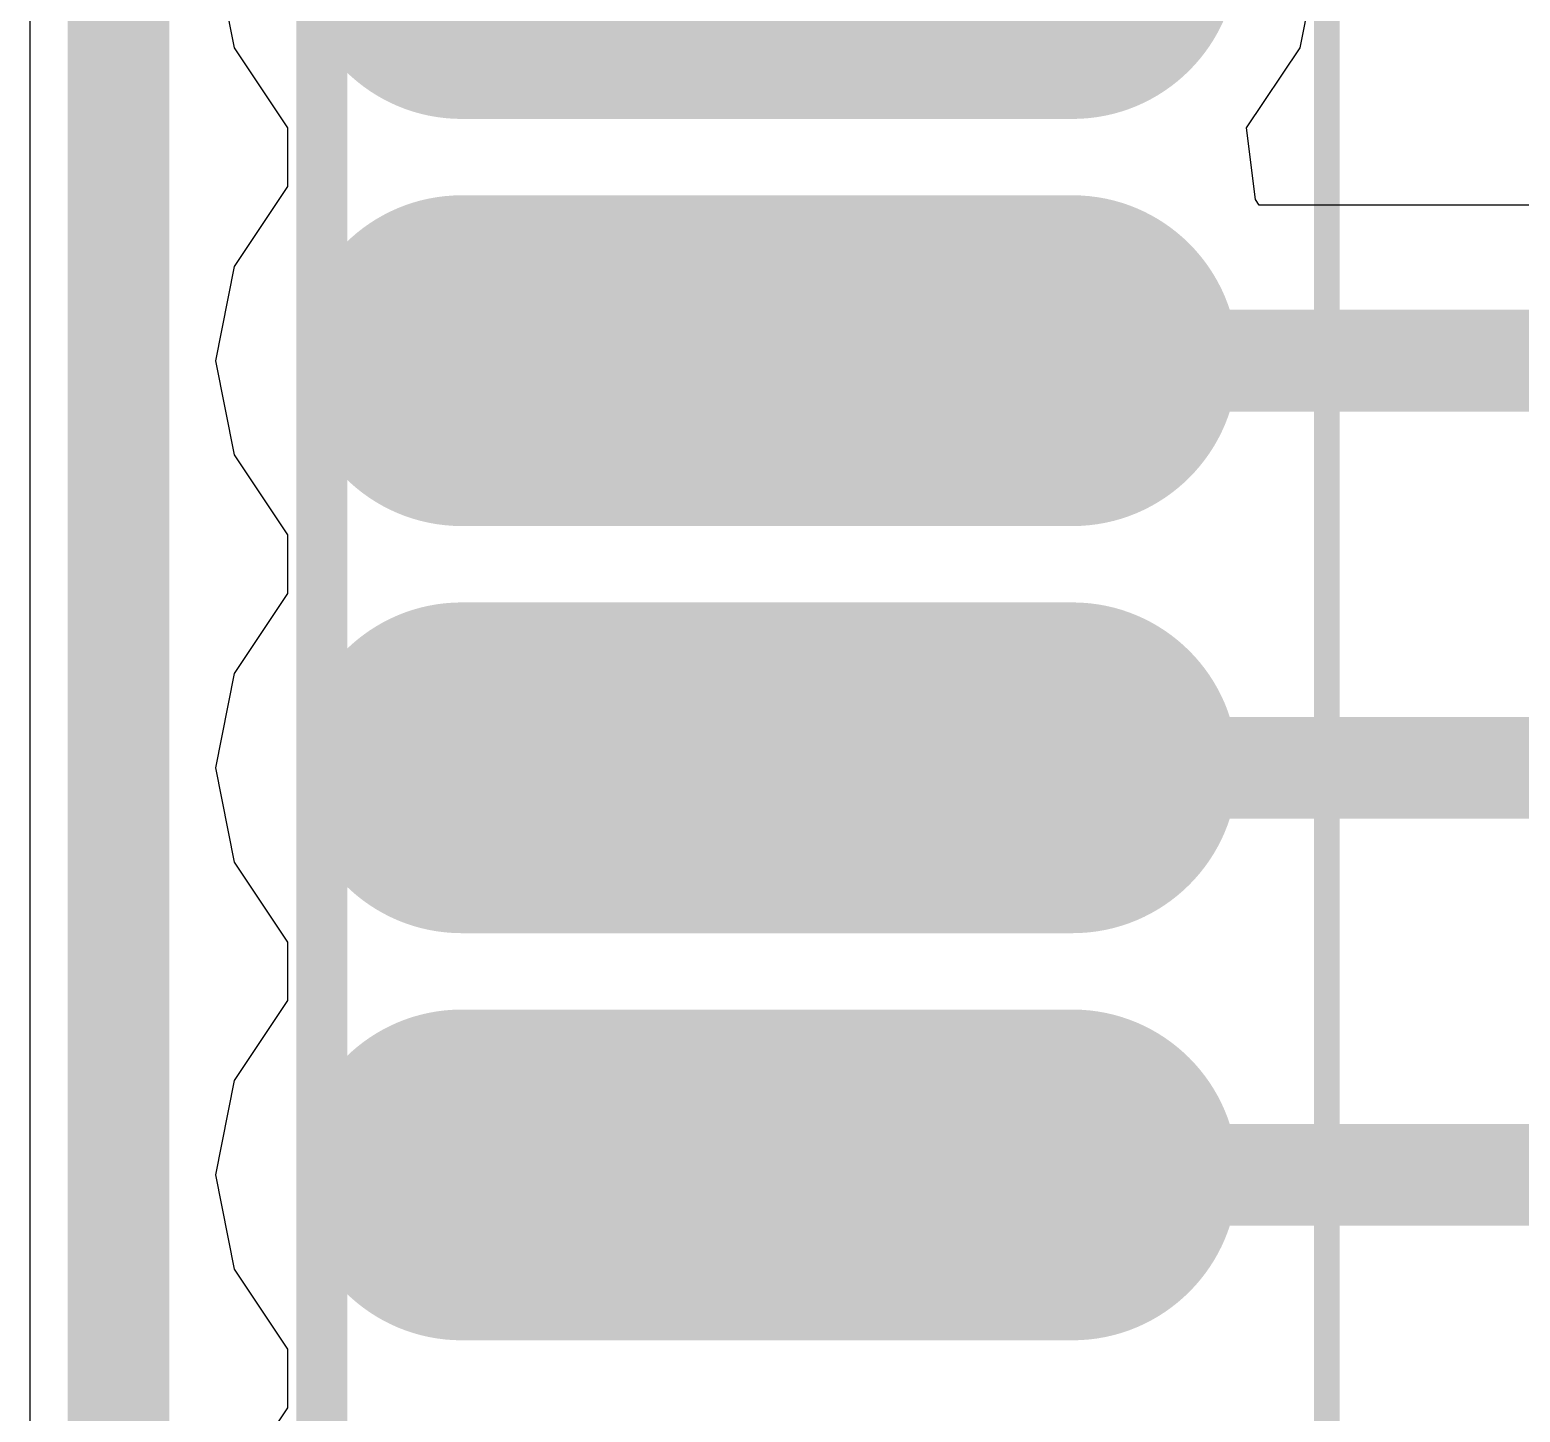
# Model space of a CAD drawing. Header units: inches. Extents: x -0.1 to 84.5, y -0.1 to 23.7.
# Drawn here: x 45.126 to 48.055, y 8.434 to 11.15 of the extents above; entities that cross this region are included whole.
import ezdxf

# ---------------------------------------------------------------- set-up
doc = ezdxf.new("R2010")
doc.units = ezdxf.units.IN
for name, color, linetype in [('Bottom 3D Body', 56, 'Continuous'), ('Bottom Courtyard', 56, 'Continuous'), ('Bottom Layer', 5, 'Continuous'), ('Bottom Overlay', 54, 'Continuous'), ('Bottom Paste', 16, 'Continuous'), ('Bottom Solder', 6, 'Continuous'), ('Top Overlay', 2, 'Continuous')]:
    doc.layers.add(name, color=color, linetype=linetype)

# ---------------------------------------------------------------- blocks, each defined once
blk = doc.blocks.new('TQFP80P1200X1200X120_44N_B_99')
at = {"layer": 'Bottom Layer'}
h = blk.add_hatch(color=5, dxfattribs=at)
edge = h.paths.add_edge_path()
edge.add_arc((-3.2, 5.275), 0.275, 180, 360)
edge.add_line((-2.925, 5.275), (-2.925, 6.475))
edge.add_arc((-3.2, 6.475), 0.275, 0, 180)
edge.add_line((-3.475, 6.475), (-3.475, 5.275))
h = blk.add_hatch(color=5, dxfattribs=at)
edge = h.paths.add_edge_path()
edge.add_arc((-2.4, 5.275), 0.275, 180, 360)
edge.add_line((-2.125, 5.275), (-2.125, 6.475))
edge.add_arc((-2.4, 6.475), 0.275, 0, 180)
edge.add_line((-2.675, 6.475), (-2.675, 5.275))
h = blk.add_hatch(color=5, dxfattribs=at)
edge = h.paths.add_edge_path()
edge.add_arc((-1.6, 5.275), 0.275, 180, 360)
edge.add_line((-1.325, 5.275), (-1.325, 6.475))
edge.add_arc((-1.6, 6.475), 0.275, 0, 180)
edge.add_line((-1.875, 6.475), (-1.875, 5.275))
h = blk.add_hatch(color=5, dxfattribs=at)
edge = h.paths.add_edge_path()
edge.add_arc((-0.8, 5.275), 0.275, 180, 360)
edge.add_line((-0.525, 5.275), (-0.525, 6.475))
edge.add_arc((-0.8, 6.475), 0.275, 0, 180)
edge.add_line((-1.075, 6.475), (-1.075, 5.275))
at = {"layer": 'Bottom Paste'}
h = blk.add_hatch(color=16, dxfattribs=at)
edge = h.paths.add_edge_path()
edge.add_arc((-3.2, 5.275), 0.275, 180, 360)
edge.add_line((-2.925, 5.275), (-2.925, 6.475))
edge.add_arc((-3.2, 6.475), 0.275, 0, 180)
edge.add_line((-3.475, 6.475), (-3.475, 5.275))
h = blk.add_hatch(color=16, dxfattribs=at)
edge = h.paths.add_edge_path()
edge.add_arc((-2.4, 5.275), 0.275, 180, 360)
edge.add_line((-2.125, 5.275), (-2.125, 6.475))
edge.add_arc((-2.4, 6.475), 0.275, 0, 180)
edge.add_line((-2.675, 6.475), (-2.675, 5.275))
h = blk.add_hatch(color=16, dxfattribs=at)
edge = h.paths.add_edge_path()
edge.add_arc((-1.6, 5.275), 0.275, 180, 360)
edge.add_line((-1.325, 5.275), (-1.325, 6.475))
edge.add_arc((-1.6, 6.475), 0.275, 0, 180)
edge.add_line((-1.875, 6.475), (-1.875, 5.275))
h = blk.add_hatch(color=16, dxfattribs=at)
edge = h.paths.add_edge_path()
edge.add_arc((-0.8, 5.275), 0.275, 180, 360)
edge.add_line((-0.525, 5.275), (-0.525, 6.475))
edge.add_arc((-0.8, 6.475), 0.275, 0, 180)
edge.add_line((-1.075, 6.475), (-1.075, 5.275))
at = {"layer": 'Bottom Solder'}
h = blk.add_hatch(color=6, dxfattribs=at)
edge = h.paths.add_edge_path()
edge.add_arc((-3.2, 5.275), 0.325, 180, 360)
edge.add_line((-2.875, 5.275), (-2.875, 6.475))
edge.add_arc((-3.2, 6.475), 0.325, 0, 180)
edge.add_line((-3.525, 6.475), (-3.525, 5.275))
h = blk.add_hatch(color=6, dxfattribs=at)
edge = h.paths.add_edge_path()
edge.add_arc((-2.4, 5.275), 0.325, 180, 360)
edge.add_line((-2.075, 5.275), (-2.075, 6.475))
edge.add_arc((-2.4, 6.475), 0.325, 0, 180)
edge.add_line((-2.725, 6.475), (-2.725, 5.275))
h = blk.add_hatch(color=6, dxfattribs=at)
edge = h.paths.add_edge_path()
edge.add_arc((-1.6, 5.275), 0.325, 180, 360)
edge.add_line((-1.275, 5.275), (-1.275, 6.475))
edge.add_arc((-1.6, 6.475), 0.325, 0, 180)
edge.add_line((-1.925, 6.475), (-1.925, 5.275))
h = blk.add_hatch(color=6, dxfattribs=at)
edge = h.paths.add_edge_path()
edge.add_arc((-0.8, 5.275), 0.325, 180, 360)
edge.add_line((-0.475, 5.275), (-0.475, 6.475))
edge.add_arc((-0.8, 6.475), 0.325, 0, 180)
edge.add_line((-1.125, 6.475), (-1.125, 5.275))
at = {"layer": 'Bottom 3D Body'}
blk.add_lwpolyline([(5, 5, 0.1, 0.1, 0), (-5, 5, 0.1, 0.1, 0)], format="xyseb", dxfattribs=at)
at = {"layer": 'Bottom Courtyard'}
blk.add_lwpolyline([(6.975, 6.975, 0.05, 0.05, 0), (-6.975, 6.975, 0.05, 0.05, 0)], format="xyseb", dxfattribs=at)
at = {"layer": 'Bottom Overlay'}
blk.add_lwpolyline([(4.6, 4.6, 0.2, 0.2, 0), (-4.6, 4.6, 0.2, 0.2, 0)], format="xyseb", dxfattribs=at)

msp = doc.modelspace()

# ---------------------------------------------------------------- linework, layer by layer
at = {"layer": 'Bottom Layer'}
for p, q in [((45.4907, 11.3), (45.5275, 11.1147)), ((47.6224, 11.1147), (47.6593, 11.3)), ((45.5275, 11.1147), (45.6325, 10.9575)), ((47.5174, 10.9575), (47.6224, 11.1147)), ((45.6325, 10.9575), (45.6325, 10.8425)), ((47.5348, 10.8164), (47.5174, 10.9575)), ((45.6325, 10.8425), (45.5275, 10.6853)), ((47.5419, 10.8059), (47.5348, 10.8164)), ((50.31, 10.8059), (47.5419, 10.8059)), ((45.5275, 10.6853), (45.4907, 10.5)), ((45.4907, 10.5), (45.5275, 10.3147)), ((45.5275, 10.3147), (45.6325, 10.1575)), ((45.6325, 10.1575), (45.6325, 10.0425)), ((45.6325, 10.0425), (45.5275, 9.8853)), ((45.5275, 9.8853), (45.4907, 9.7)), ((45.4907, 9.7), (45.5275, 9.5147)), ((45.5275, 9.5147), (45.6325, 9.3575)), ((45.6325, 9.3575), (45.6325, 9.2425)), ((45.6325, 9.2425), (45.5275, 9.0853)), ((45.5275, 9.0853), (45.4907, 8.9)), ((45.4907, 8.9), (45.5275, 8.7147)), ((45.5275, 8.7147), (45.6325, 8.5575)), ((45.6325, 8.5575), (45.6325, 8.4425)), ((45.6325, 8.4425), (45.5275, 8.2853))]:
    msp.add_line(p, q, dxfattribs=at)
for points in [[(46.575, 10.5, 0.2, 0.2, 0), (50.31, 10.5, 0.2, 0.2, 0)], [(46.575, 9.7, 0.2, 0.2, 0), (50.52, 9.7, 0.2, 0.2, 0)], [(46.575, 8.9, 0.2, 0.2, 0), (50.3, 8.9, 0.2, 0.2, 0)]]:
    msp.add_lwpolyline(points, format="xyseb", dxfattribs=at)
for points in [[(46.525, 10.5, 0.1, 0.1, 1), (46.625, 10.5, 0.1, 0.1, 1)], [(46.525, 9.7, 0.1, 0.1, 1), (46.625, 9.7, 0.1, 0.1, 1)], [(46.525, 8.9, 0.1, 0.1, 1), (46.625, 8.9, 0.1, 0.1, 1)]]:
    msp.add_lwpolyline(points, format="xyseb", close=True, dxfattribs=at)
at = {"layer": 'Top Overlay'}
msp.add_line((45.1259, 18.195), (45.1258, 4.4353), dxfattribs=at)
msp.add_line((45.1259, 18.195), (45.1258, 4.4353), dxfattribs=at)

# ---------------------------------------------------------------- block references
at = {"rotation": 270}
msp.add_blockref('TQFP80P1200X1200X120_44N_B_99', (40.7, 8.1), dxfattribs=at)

doc.saveas('drawing.dxf')
